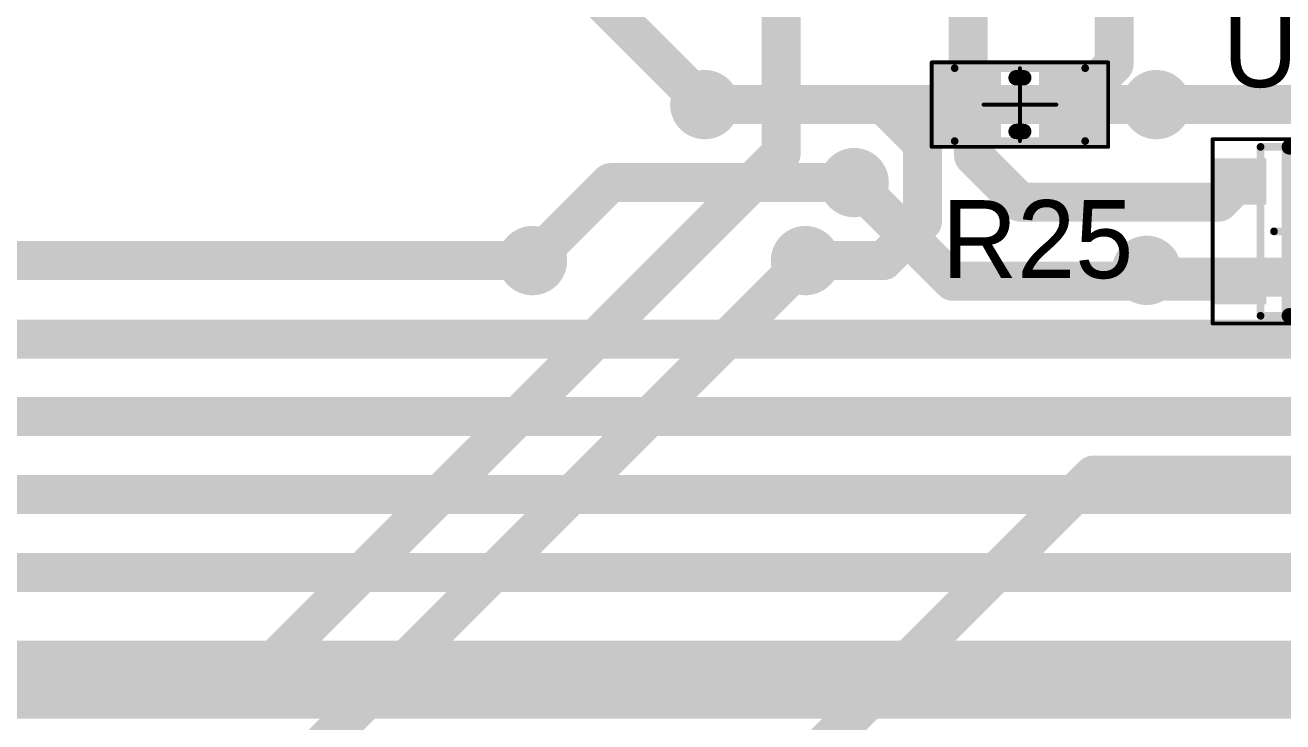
# Model space of a CAD drawing. Header units: millimetres. Extents: x 33 to 205, y 32 to 95.
# Drawn here: x 94.74 to 111.12, y 63.71 to 72.79 of the extents above; entities that cross this region are included whole.
import ezdxf

# ---------------------------------------------------------------- set-up
doc = ezdxf.new("R2010")
doc.units = ezdxf.units.MM
for name, color, linetype in [('BottomLayer', 5, 'Continuous'), ('BottomSolder', 6, 'Continuous'), ('Mechanical13', 56, 'Continuous'), ('Mechanical15', 56, 'Continuous'), ('MultiLayer', 9, 'Continuous'), ('TopLayer', 1, 'Continuous'), ('TopOverlay', 2, 'Continuous'), ('TopPaste', 8, 'Continuous'), ('TopSolder', 216, 'Continuous'), ('ViaHoleLayer', 16, 'Continuous')]:
    doc.layers.add(name, color=color, linetype=linetype)

# ---------------------------------------------------------------- blocks, each defined once
blk = doc.blocks.new('FAIR_SC70_5_V_14')
at = {"layer": 'Mechanical13', "const_width": 0.0999998}
for points in [[(0.67499992, 1.10000034), (-0.67499992, 1.10000034)], [(-0.67499992, 1.10000034), (-0.67499992, -1.0999978)], [(0.67499992, 1.10000034), (0.67499992, -1.0999978)], [(0.67499992, -1.0999978), (-0.67499992, -1.0999978)]]:
    blk.add_lwpolyline(points, dxfattribs=at)
at = {"layer": 'Mechanical13', "const_width": 0.0499999}
for points in [[(-0.6999985999999999, 1.10000034, 1), (-0.65000124, 1.10000034, 1)], [(-0.6999985999999999, 1.10000034, 1), (-0.65000124, 1.10000034, 1)], [(0.65000124, 1.10000034, 1), (0.6999985999999999, 1.10000034, 1)], [(0.65000124, 1.10000034, 1), (0.6999985999999999, 1.10000034, 1)], [(-0.6999985999999999, -1.0999978, 1), (-0.65000124, -1.0999978, 1)], [(-0.6999985999999999, -1.0999978, 1), (-0.65000124, -1.0999978, 1)], [(0.65000124, -1.0999978, 1), (0.6999985999999999, -1.0999978, 1)], [(0.65000124, -1.0999978, 1), (0.6999985999999999, -1.0999978, 1)]]:
    blk.add_lwpolyline(points, format="xyb", close=True, dxfattribs=at)
at = {"layer": 'Mechanical15'}
for points, const_width in [([(1.29999994, 1.20000014), (-1.29999994, 1.20000014)], 0.0499999), ([(-1.29999994, 1.20000014), (-1.29999994, -1.1999976)], 0.0499999), ([(1.29999994, 1.20000014), (1.29999994, -1.1999976)], 0.0499999), ([(0, 0.50000154), (0, -0.499999)], 0.0999998), ([(0.499999, 0), (-0.50000154, 0)], 0.0999998), ([(1.29999994, -1.1999976), (-1.29999994, -1.1999976)], 0.0499999)]:
    blk.add_lwpolyline(points, dxfattribs=dict(at, const_width=const_width))
for points, const_width in [([(-1.31249928, 1.20000014, 1), (-1.2875006, 1.20000014, 1)], 0.02499868), ([(-1.31249928, 1.20000014, 1), (-1.2875006, 1.20000014, 1)], 0.02499868), ([(1.2875006, 1.20000014, 1), (1.31249928, 1.20000014, 1)], 0.02499868), ([(1.2875006, 1.20000014, 1), (1.31249928, 1.20000014, 1)], 0.02499868), ([(-0.02499868, 0.50000154, 1), (0.02499868, 0.50000154, 1)], 0.0499999), ([(-0.52500022, 0, 1), (-0.47500286, 0, 1)], 0.0499999), ([(0.47500032, 0, 1), (0.5249976799999999, 0, 1)], 0.0499999), ([(-0.02499868, -0.499999, 1), (0.02499868, -0.499999, 1)], 0.0499999), ([(-1.31249928, -1.1999976, 1), (-1.2875006, -1.1999976, 1)], 0.02499868), ([(-1.31249928, -1.1999976, 1), (-1.2875006, -1.1999976, 1)], 0.02499868), ([(1.2875006, -1.1999976, 1), (1.31249928, -1.1999976, 1)], 0.02499868), ([(1.2875006, -1.1999976, 1), (1.31249928, -1.1999976, 1)], 0.02499868)]:
    blk.add_lwpolyline(points, format="xyb", close=True, dxfattribs=dict(at, const_width=const_width))
at = {"layer": 'TopLayer'}
for points in [[(-0.7000011399999999, 0.4500016399999999), (-0.7000011399999999, 0.8500008399999999), (-1.20000014, 0.4500016399999999), (-1.20000014, 0.8500008399999999)], [(1.1999976, 0.4500016399999999), (1.1999976, 0.8500008399999999), (0.6999985999999999, 0.4500016399999999), (0.6999985999999999, 0.8500008399999999)], [(-0.7000011399999999, -0.1999996), (-0.7000011399999999, 0.1999996), (-1.20000014, -0.1999996), (-1.20000014, 0.1999996)], [(-0.7000011399999999, -0.8499983), (-0.7000011399999999, -0.4499991), (-1.20000014, -0.8499983), (-1.20000014, -0.4499991)], [(1.1999976, -0.8499983), (1.1999976, -0.4499991), (0.6999985999999999, -0.8499983), (0.6999985999999999, -0.4499991)]]:
    blk.add_solid(points, dxfattribs=at)
at = {"layer": 'TopOverlay'}
for points, const_width in [([(-0.8249996199999998, 1.40000228, 1), (-1.07500166, 1.40000228, 1)], 0.2499995), ([(-1.1375009, 1.40000228, 1), (-1.01250242, 1.40000228, 1)], 0.12499848), ([(-0.8874988599999999, 1.40000228, 1), (-0.76250038, 1.40000228, 1)], 0.12499848), ([(-0.3499993, 1.10000034, 1), (-0.2499995, 1.10000034, 1)], 0.0999998), ([(-0.3499993, 1.10000034, 1), (-0.2499995, 1.10000034, 1)], 0.0999998), ([(0.2499995, 1.10000034, 1), (0.3499993, 1.10000034, 1)], 0.0999998), ([(0.2499995, 1.10000034, 1), (0.3499993, 1.10000034, 1)], 0.0999998), ([(-0.3499993, -1.0999978, 1), (-0.2499995, -1.0999978, 1)], 0.0999998), ([(-0.3499993, -1.0999978, 1), (-0.2499995, -1.0999978, 1)], 0.0999998), ([(0.2499995, -1.0999978, 1), (0.3499993, -1.0999978, 1)], 0.0999998), ([(0.2499995, -1.0999978, 1), (0.3499993, -1.0999978, 1)], 0.0999998)]:
    blk.add_lwpolyline(points, format="xyb", close=True, dxfattribs=dict(at, const_width=const_width))
at = {"layer": 'TopOverlay', "const_width": 0.1999996}
for points in [[(-0.2999994, 1.10000034), (-0.2999994, -1.0999978)], [(0.2999994, 1.10000034), (-0.2999994, 1.10000034)], [(0.2999994, 1.10000034), (0.2999994, -1.0999978)], [(0.2999994, -1.0999978), (-0.2999994, -1.0999978)]]:
    blk.add_lwpolyline(points, dxfattribs=at)
at = {"layer": 'TopPaste'}
for points in [[(-0.7000011399999999, 0.4500016399999999), (-0.7000011399999999, 0.8500008399999999), (-1.20000014, 0.4500016399999999), (-1.20000014, 0.8500008399999999)], [(1.1999976, 0.4500016399999999), (1.1999976, 0.8500008399999999), (0.6999985999999999, 0.4500016399999999), (0.6999985999999999, 0.8500008399999999)], [(-0.7000011399999999, -0.1999996), (-0.7000011399999999, 0.1999996), (-1.20000014, -0.1999996), (-1.20000014, 0.1999996)], [(-0.7000011399999999, -0.8499983), (-0.7000011399999999, -0.4499991), (-1.20000014, -0.8499983), (-1.20000014, -0.4499991)], [(1.1999976, -0.8499983), (1.1999976, -0.4499991), (0.6999985999999999, -0.8499983), (0.6999985999999999, -0.4499991)]]:
    blk.add_solid(points, dxfattribs=at)
at = {"layer": 'TopSolder'}
for points in [[(-0.59840114, 0.34840164), (-0.59840114, 0.95160084), (-1.30160014, 0.34840164), (-1.30160014, 0.95160084)], [(1.3015976, 0.34840164), (1.3015976, 0.95160084), (0.5983986, 0.34840164), (0.5983986, 0.95160084)], [(-0.59840114, -0.3015996), (-0.59840114, 0.3015996), (-1.30160014, -0.3015996), (-1.30160014, 0.3015996)], [(-0.59840114, -0.9515982999999999), (-0.59840114, -0.3483991), (-1.30160014, -0.9515982999999999), (-1.30160014, -0.3483991)], [(1.3015976, -0.9515982999999999), (1.3015976, -0.3483991), (0.5983986, -0.9515982999999999), (0.5983986, -0.3483991)]]:
    blk.add_solid(points, dxfattribs=at)
blk = doc.blocks.new('RESC0603_1608__L_26')
at = {"layer": 'Mechanical13', "const_width": 0.0999998}
for points in [[(-0.8499983, 0.47500286), (-0.8499983, -0.47499778)], [(0.8500008399999999, 0.47500286), (-0.8499983, 0.47500286)], [(0.8500008399999999, 0.47500286), (0.8500008399999999, -0.47499778)], [(0.8500008399999999, -0.47499778), (-0.8499983, -0.47499778)]]:
    blk.add_lwpolyline(points, dxfattribs=at)
at = {"layer": 'Mechanical13', "const_width": 0.0499999}
for points in [[(-0.8749969799999999, 0.47500286, 1), (-0.8249996199999998, 0.47500286, 1)], [(-0.8749969799999999, 0.47500286, 1), (-0.8249996199999998, 0.47500286, 1)], [(0.8250021599999999, 0.47500286, 1), (0.87499952, 0.47500286, 1)], [(0.8250021599999999, 0.47500286, 1), (0.87499952, 0.47500286, 1)], [(-0.8749969799999999, -0.47499778, 1), (-0.8249996199999998, -0.47499778, 1)], [(-0.8749969799999999, -0.47499778, 1), (-0.8249996199999998, -0.47499778, 1)], [(0.8250021599999999, -0.47499778, 1), (0.87499952, -0.47499778, 1)], [(0.8250021599999999, -0.47499778, 1), (0.87499952, -0.47499778, 1)]]:
    blk.add_lwpolyline(points, format="xyb", close=True, dxfattribs=at)
at = {"layer": 'Mechanical15', "const_width": 0.0499999}
for points in [[(-1.1499977, 0.55000144), (-1.1499977, -0.5499989)], [(1.15000024, 0.55000144), (-1.1499977, 0.55000144)], [(2.54e-06, 0.47500286), (2.54e-06, -0.47499778)], [(1.15000024, 0.55000144), (1.15000024, -0.5499989)], [(0.47500032, 2.54e-06), (-0.47499778, 2.54e-06)], [(1.15000024, -0.5499989), (-1.1499977, -0.5499989)]]:
    blk.add_lwpolyline(points, dxfattribs=at)
at = {"layer": 'Mechanical15', "const_width": 0.02499868}
for points in [[(-1.16249704, 0.55000144, 1), (-1.13749836, 0.55000144, 1)], [(-1.16249704, 0.55000144, 1), (-1.13749836, 0.55000144, 1)], [(-0.0124968, 0.47500286, 1), (0.01250188, 0.47500286, 1)], [(1.1375009, 0.55000144, 1), (1.16249958, 0.55000144, 1)], [(1.1375009, 0.55000144, 1), (1.16249958, 0.55000144, 1)], [(-0.48749712, 2.54e-06, 1), (-0.46249844, 2.54e-06, 1)], [(0.46250098, 2.54e-06, 1), (0.4874996599999999, 2.54e-06, 1)], [(-0.0124968, -0.47499778, 1), (0.01250188, -0.47499778, 1)], [(-1.16249704, -0.5499989, 1), (-1.13749836, -0.5499989, 1)], [(-1.16249704, -0.5499989, 1), (-1.13749836, -0.5499989, 1)], [(1.1375009, -0.5499989, 1), (1.16249958, -0.5499989, 1)], [(1.1375009, -0.5499989, 1), (1.16249958, -0.5499989, 1)]]:
    blk.add_lwpolyline(points, format="xyb", close=True, dxfattribs=at)
at = {"layer": 'TopLayer'}
for points in [[(-0.3499993, -0.44999656), (-0.3499993, 0.4500016399999999), (-1.0499979, -0.44999656), (-1.0499979, 0.4500016399999999)], [(1.05000044, -0.44999656), (1.05000044, 0.4500016399999999), (0.35000184, -0.44999656), (0.35000184, 0.4500016399999999)]]:
    blk.add_solid(points, dxfattribs=at)
at = {"layer": 'TopOverlay', "const_width": 0.1999996}
for points in [[(0.0499999, 0.35000184), (-0.0499999, 0.35000184)], [(0.0499999, -0.35000184), (-0.0499999, -0.35000184)]]:
    blk.add_lwpolyline(points, dxfattribs=at)
at = {"layer": 'TopOverlay', "const_width": 0.0999998}
for points in [[(-0.0999998, 0.35000184, 1), (0, 0.35000184, 1)], [(0, 0.35000184, 1), (0.0999998, 0.35000184, 1)], [(-0.0999998, -0.35000184, 1), (0, -0.35000184, 1)], [(0, -0.35000184, 1), (0.0999998, -0.35000184, 1)]]:
    blk.add_lwpolyline(points, format="xyb", close=True, dxfattribs=at)
at = {"layer": 'TopPaste'}
for points in [[(-0.3499993, -0.44999656), (-0.3499993, 0.4500016399999999), (-1.0499979, -0.44999656), (-1.0499979, 0.4500016399999999)], [(1.05000044, -0.44999656), (1.05000044, 0.4500016399999999), (0.35000184, -0.44999656), (0.35000184, 0.4500016399999999)]]:
    blk.add_solid(points, dxfattribs=at)
at = {"layer": 'TopSolder'}
for points in [[(-0.2483993, -0.55159656), (-0.2483993, 0.5516016399999999), (-1.1515979, -0.55159656), (-1.1515979, 0.5516016399999999)], [(1.15160044, -0.55159656), (1.15160044, 0.5516016399999999), (0.24840184, -0.55159656), (0.24840184, 0.5516016399999999)]]:
    blk.add_solid(points, dxfattribs=at)

msp = doc.modelspace()

# ---------------------------------------------------------------- linework, layer by layer
at = {"layer": 'BottomLayer'}
for points, const_width in [([(103.41581806, 71.75499746, 1), (103.7658199, 71.75499746, 1)], 0.3499993), ([(109.29899908, 71.755, 1), (109.64900092, 71.755, 1)], 0.3499993), ([(103.46381898, 71.75499746, 1), (103.71781898, 71.75499746, 1)], 0.254), ([(105.537, 71.75499746, 1), (105.791, 71.75499746, 1)], 0.254), ([(105.537, 71.75499746, 1), (105.791, 71.75499746, 1)], 0.254), ([(105.537, 71.75499746, 1), (105.791, 71.75499746, 1)], 0.254), ([(105.53700254, 71.755, 1), (105.79100254, 71.755, 1)], 0.254), ([(105.53700254, 71.755, 1), (105.79100254, 71.755, 1)], 0.254), ([(105.79100254, 71.75499746, 1), (106.04500254, 71.75499746, 1)], 0.254), ([(105.79100254, 71.75499746, 1), (106.04500254, 71.75499746, 1)], 0.254), ([(109.347, 71.755, 1), (109.601, 71.755, 1)], 0.254), ([(106.299, 71.247, 1), (106.553, 71.247, 1)], 0.254), ([(106.299, 71.247, 1), (106.553, 71.247, 1)], 0.254), ([(102.235, 70.739, 1), (102.489, 70.739, 1)], 0.254), ([(102.235, 70.739, 1), (102.489, 70.739, 1)], 0.254), ([(105.36199908, 70.739, 1), (105.71200092, 70.739, 1)], 0.3499993), ([(105.41, 70.739, 1), (105.664, 70.739, 1)], 0.254), ([(106.299, 70.231, 1), (106.553, 70.231, 1)], 0.254), ([(106.299, 70.231, 1), (106.553, 70.231, 1)], 0.254), ([(101.17099908, 69.723, 1), (101.52100092, 69.723, 1)], 0.3499993), ([(101.219, 69.723, 1), (101.473, 69.723, 1)], 0.254), ([(104.72699908, 69.723, 1), (105.07700092, 69.723, 1)], 0.3499993), ([(104.775, 69.723, 1), (105.029, 69.723, 1)], 0.254), ([(105.791, 69.723, 1), (106.045, 69.723, 1)], 0.254), ([(105.791, 69.723, 1), (106.045, 69.723, 1)], 0.254), ([(109.17199908, 69.596, 1), (109.52200092, 69.596, 1)], 0.3499993), ([(109.22, 69.596, 1), (109.474, 69.596, 1)], 0.254), ([(109.30899906, 69.50700094, 1), (109.56299906, 69.50700094, 1)], 0.254), ([(109.30899906, 69.50700094, 1), (109.56299906, 69.50700094, 1)], 0.254), ([(95.12299999999999, 64.26199999999999, 1), (95.631, 64.26199999999999, 1)], 0.508), ([(95.20199908, 64.26199999999999, 1), (95.55200092, 64.26199999999999, 1)], 0.3499993)]:
    msp.add_lwpolyline(points, format="xyb", close=True, dxfattribs=dict(at, const_width=const_width))
for points, const_width in [([(103.59081898, 71.75499746), (105.664, 71.75499746)], 0.508), ([(105.664, 71.75499746), (105.66400254, 71.755)], 0.508), ([(105.664, 71.75499746), (105.91800254, 71.75499746)], 0.508), ([(105.66400254, 71.755), (109.474, 71.755)], 0.508), ([(105.91800254, 71.75499746), (106.426, 71.247)], 0.508), ([(106.426, 70.231), (106.426, 71.247)], 0.508), ([(101.346, 69.723), (102.362, 70.739)], 0.508), ([(102.362, 70.739), (105.537, 70.739)], 0.508), ([(105.918, 69.723), (106.426, 70.231)], 0.508), ([(104.902, 69.723), (105.918, 69.723)], 0.508), ([(109.347, 69.596), (109.43599906, 69.50700094)], 0.508), ([(109.43599906, 69.50700094), (116.84, 69.50700094)], 0.508), ([(79.62899999999999, 68.69979656), (121.2777991, 68.69979909999999)], 0.508), ([(67.691, 67.691), (121.793, 67.691)], 0.508), ([(67.691, 66.675), (122.174, 66.675)], 0.508), ([(67.691, 65.65899999999999), (122.555, 65.65899999999999)], 0.508), ([(95.377, 64.26199999999999), (167.132, 64.26199999999999)], 1.016)]:
    msp.add_lwpolyline(points, dxfattribs=dict(at, const_width=const_width))
at = {"layer": 'BottomSolder', "const_width": 0.4515993}
for points in [[(103.36501806, 71.75499746, 1), (103.8166199, 71.75499746, 1)], [(109.24819908, 71.755, 1), (109.69980092, 71.755, 1)], [(105.31119908, 70.739, 1), (105.76280092, 70.739, 1)], [(101.12019908, 69.723, 1), (101.57180092, 69.723, 1)], [(104.67619908, 69.723, 1), (105.12780092, 69.723, 1)], [(109.12119908, 69.596, 1), (109.57280092, 69.596, 1)], [(95.15119908, 64.26199999999999, 1), (95.60280091999999, 64.26199999999999, 1)]]:
    msp.add_lwpolyline(points, format="xyb", close=True, dxfattribs=at)
at = {"layer": 'MultiLayer', "const_width": 0.3499993}
for points in [[(103.41581806, 71.75499746, 1), (103.7658199, 71.75499746, 1)], [(109.29899908, 71.755, 1), (109.64900092, 71.755, 1)], [(105.36199908, 70.739, 1), (105.71200092, 70.739, 1)], [(101.17099908, 69.723, 1), (101.52100092, 69.723, 1)], [(104.72699908, 69.723, 1), (105.07700092, 69.723, 1)], [(109.17199908, 69.596, 1), (109.52200092, 69.596, 1)], [(95.20199908, 64.26199999999999, 1), (95.55200092, 64.26199999999999, 1)]]:
    msp.add_lwpolyline(points, format="xyb", close=True, dxfattribs=at)
at = {"layer": 'TopLayer'}
for points, const_width in [([(104.58600114, 71.11999999999999), (104.58600114, 74.42200254)], 0.508), ([(101.79681698, 73.54899945999999), (103.59081898, 71.75499746)], 0.508), ([(107.02250376, 71.78150236), (107.02250376, 73.54899945999999)], 0.508), ([(108.9225025, 72.28150136), (108.9225025, 73.54899945999999)], 0.508), ([(108.59200024, 71.9509991), (108.9225025, 72.28150136)], 0.508), ([(108.3959986, 71.85499725999999), (108.49200044, 71.9509991)], 0.508), ([(108.3959986, 71.75499746), (108.3959986, 71.85499725999999)], 0.508), ([(108.49200044, 71.9509991), (108.59200024, 71.9509991)], 0.508), ([(106.99599886, 71.75499746), (107.02250376, 71.78150236)], 0.508), ([(106.99599886, 71.75499746), (107.0920007, 71.65899561999998)], 0.508), ([(108.3959986, 71.75499746), (109.474, 71.75499746)], 0.508), ([(109.474, 71.75499746), (109.474, 71.755)], 0.508), ([(109.474, 71.75499746), (112.45600064, 71.75499746)], 0.508), ([(107.0920007, 71.0889993), (107.0920007, 71.65899561999998)], 0.508), ([(97.72800113999999, 64.26199999999999), (104.58600114, 71.11999999999999)], 0.508), ([(107.0920007, 71.0889993), (107.696, 70.485)], 0.508), ([(105.537, 70.739), (106.82200124, 69.45399876)], 0.508), ([(110.2870032, 70.485), (110.5560019, 70.7539987)], 0.508), ([(107.696, 70.485), (110.2870032, 70.485)], 0.508), ([(91.54600181999999, 69.723), (101.346, 69.723)], 0.508), ([(97.02799999999999, 61.849), (104.902, 69.723)], 0.508), ([(106.82200124, 69.45399876), (110.5560019, 69.45399876)], 0.508), ([(94.107, 52.38150052), (108.65449948, 66.92899999999999)], 0.508), ([(108.65449948, 66.92899999999999), (112.36500006, 66.92899999999999)], 0.508), ([(93.50700119999999, 64.26199999999999), (95.377, 64.26199999999999)], 1.016), ([(95.377, 64.26199999999999), (97.72800113999999, 64.26199999999999)], 0.508)]:
    msp.add_lwpolyline(points, dxfattribs=dict(at, const_width=const_width))
for points, const_width in [([(108.7955025, 72.28150136, 1), (109.0495025, 72.28150136, 1)], 0.254), ([(108.7955025, 72.28150136, 1), (109.0495025, 72.28150136, 1)], 0.254), ([(103.41581806, 71.75499746, 1), (103.7658199, 71.75499746, 1)], 0.3499993), ([(108.2689986, 71.85499725999999, 1), (108.5229986, 71.85499725999999, 1)], 0.254), ([(108.2689986, 71.85499725999999, 1), (108.5229986, 71.85499725999999, 1)], 0.254), ([(108.36500044, 71.9509991, 1), (108.61900044, 71.9509991, 1)], 0.254), ([(108.36500044, 71.9509991, 1), (108.61900044, 71.9509991, 1)], 0.254), ([(108.46500024, 71.9509991, 1), (108.71900024, 71.9509991, 1)], 0.254), ([(108.46500024, 71.9509991, 1), (108.71900024, 71.9509991, 1)], 0.254), ([(109.29899908, 71.755, 1), (109.64900092, 71.755, 1)], 0.3499993), ([(103.46381898, 71.75499746, 1), (103.71781898, 71.75499746, 1)], 0.254), ([(106.86899886, 71.75499746, 1), (107.12299886, 71.75499746, 1)], 0.254), ([(106.86899886, 71.75499746, 1), (107.12299886, 71.75499746, 1)], 0.254), ([(106.89550376, 71.78150236, 1), (107.14950376, 71.78150236, 1)], 0.254), ([(106.89550376, 71.78150236, 1), (107.14950376, 71.78150236, 1)], 0.254), ([(108.2689986, 71.75499746, 1), (108.5229986, 71.75499746, 1)], 0.254), ([(108.2689986, 71.75499746, 1), (108.5229986, 71.75499746, 1)], 0.254), ([(109.347, 71.755, 1), (109.601, 71.755, 1)], 0.254), ([(109.347, 71.75499746, 1), (109.601, 71.75499746, 1)], 0.254), ([(109.347, 71.75499746, 1), (109.601, 71.75499746, 1)], 0.254), ([(109.347, 71.75499746, 1), (109.601, 71.75499746, 1)], 0.254), ([(106.9650007, 71.65899561999998, 1), (107.2190007, 71.65899561999998, 1)], 0.254), ([(106.9650007, 71.65899561999998, 1), (107.2190007, 71.65899561999998, 1)], 0.254), ([(104.45900114, 71.11999999999999, 1), (104.71300114, 71.11999999999999, 1)], 0.254), ([(104.45900114, 71.11999999999999, 1), (104.71300114, 71.11999999999999, 1)], 0.254), ([(106.9650007, 71.0889993, 1), (107.2190007, 71.0889993, 1)], 0.254), ([(106.9650007, 71.0889993, 1), (107.2190007, 71.0889993, 1)], 0.254), ([(105.36199908, 70.739, 1), (105.71200092, 70.739, 1)], 0.3499993), ([(105.41, 70.739, 1), (105.664, 70.739, 1)], 0.254), ([(110.4290019, 70.7539987, 1), (110.6830019, 70.7539987, 1)], 0.254), ([(107.569, 70.485, 1), (107.823, 70.485, 1)], 0.254), ([(107.569, 70.485, 1), (107.823, 70.485, 1)], 0.254), ([(110.1600032, 70.485, 1), (110.4140032, 70.485, 1)], 0.254), ([(110.1600032, 70.485, 1), (110.4140032, 70.485, 1)], 0.254), ([(101.17099908, 69.723, 1), (101.52100092, 69.723, 1)], 0.3499993), ([(101.219, 69.723, 1), (101.473, 69.723, 1)], 0.254), ([(104.72699908, 69.723, 1), (105.07700092, 69.723, 1)], 0.3499993), ([(104.775, 69.723, 1), (105.029, 69.723, 1)], 0.254), ([(109.17199908, 69.596, 1), (109.52200092, 69.596, 1)], 0.3499993), ([(106.69500124, 69.45399876, 1), (106.94900124, 69.45399876, 1)], 0.254), ([(106.69500124, 69.45399876, 1), (106.94900124, 69.45399876, 1)], 0.254), ([(110.4290019, 69.45399876, 1), (110.6830019, 69.45399876, 1)], 0.254), ([(108.52749948, 66.92899999999999, 1), (108.78149948, 66.92899999999999, 1)], 0.254), ([(108.52749948, 66.92899999999999, 1), (108.78149948, 66.92899999999999, 1)], 0.254), ([(95.12299999999999, 64.26199999999999, 1), (95.631, 64.26199999999999, 1)], 0.508), ([(95.20199908, 64.26199999999999, 1), (95.55200092, 64.26199999999999, 1)], 0.3499993), ([(95.25, 64.26199999999999, 1), (95.50399999999999, 64.26199999999999, 1)], 0.254), ([(97.60100114, 64.26199999999999, 1), (97.85500114, 64.26199999999999, 1)], 0.254), ([(97.60100114, 64.26199999999999, 1), (97.85500114, 64.26199999999999, 1)], 0.254)]:
    msp.add_lwpolyline(points, format="xyb", close=True, dxfattribs=dict(at, const_width=const_width))
at = {"layer": 'TopSolder', "const_width": 0.4515993}
for points in [[(103.36501806, 71.75499746, 1), (103.8166199, 71.75499746, 1)], [(109.24819908, 71.755, 1), (109.69980092, 71.755, 1)], [(105.31119908, 70.739, 1), (105.76280092, 70.739, 1)], [(101.12019908, 69.723, 1), (101.57180092, 69.723, 1)], [(104.67619908, 69.723, 1), (105.12780092, 69.723, 1)], [(109.12119908, 69.596, 1), (109.57280092, 69.596, 1)], [(95.15119908, 64.26199999999999, 1), (95.60280091999999, 64.26199999999999, 1)]]:
    msp.add_lwpolyline(points, format="xyb", close=True, dxfattribs=at)
at = {"layer": 'ViaHoleLayer', "const_width": 0.1999996}
for points in [[(103.49081918, 71.75499746, 1), (103.69081878, 71.75499746, 1)], [(109.3740002, 71.755, 1), (109.5739998, 71.755, 1)], [(105.4370002, 70.739, 1), (105.6369998, 70.739, 1)], [(101.2460002, 69.723, 1), (101.4459998, 69.723, 1)], [(104.8020002, 69.723, 1), (105.0019998, 69.723, 1)], [(109.2470002, 69.596, 1), (109.4469998, 69.596, 1)], [(95.27700019999999, 64.26199999999999, 1), (95.47699979999999, 64.26199999999999, 1)]]:
    msp.add_lwpolyline(points, format="xyb", close=True, dxfattribs=at)

# ---------------------------------------------------------------- block references
at = {"rotation": 180}
for name, p in [('RESC0603_1608__L_26', (107.696, 71.755)), ('FAIR_SC70_5_V_14', (111.506, 70.10399999999998))]:
    msp.add_blockref(name, p, dxfattribs=at)

# ---------------------------------------------------------------- texts
at = {"layer": 'TopOverlay'}
for s, p in [('U4', (110.3376, 71.9836)), ('R25', (106.68, 69.4944))]:
    msp.add_text(s, height=1.016, dxfattribs=at).set_placement(p)

doc.saveas('drawing.dxf')
